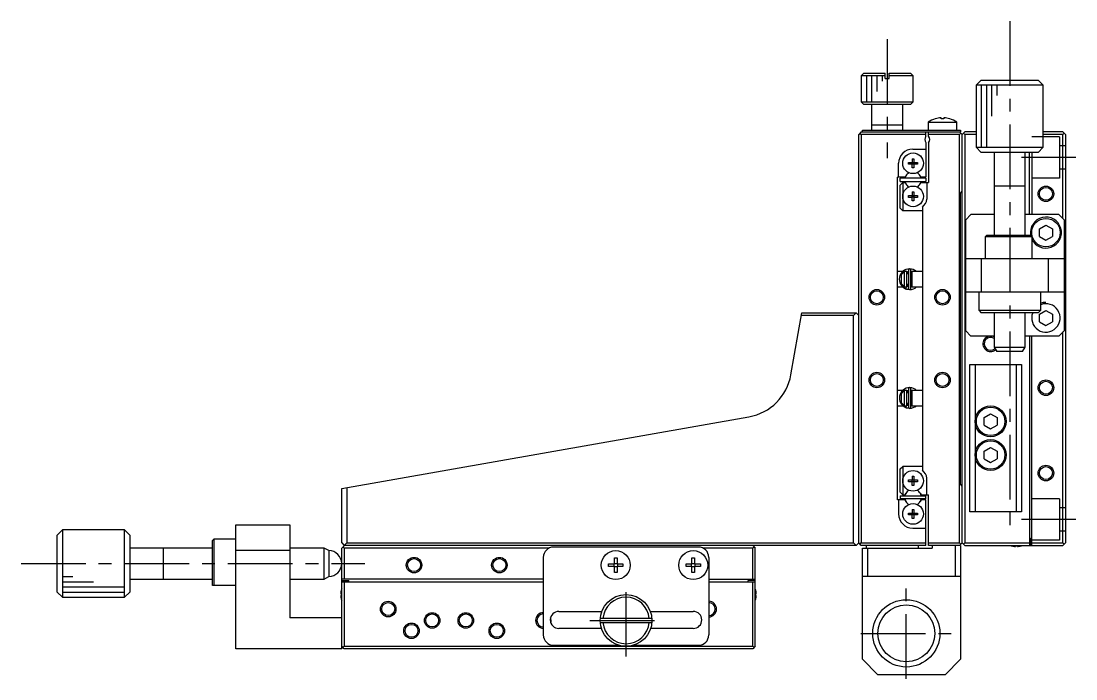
# Model space of a CAD drawing. Extents: x -356 to 385, y 63 to 688.
# Drawn here: x 9.2 to 213.2, y 324.3 to 451.5 of the extents above; entities that cross this region are included whole.
import ezdxf

# ---------------------------------------------------------------- set-up
doc = ezdxf.new("R2010")
doc.units = 0
doc.header["$LTSCALE"] = 10
doc.linetypes.add('CENTER', pattern=[2, 1.25, -0.25, 0.25, -0.25])
doc.linetypes.add('DASHED', pattern=[3.5, 2, -1.5])
doc.layers.get('0').update_dxf_attribs({"linetype": 'CONTINUOUS'})
doc.layers.add('CENTER', color=1, linetype='CENTER')

msp = doc.modelspace()

# ---------------------------------------------------------------- linework, layer by layer
at = {"color": 7, "linetype": 'CONTINUOUS'}
for p, q in [((172.226591, 441.373324), (171.726591, 440.873324)), ((176.326591, 440.873324), (171.726591, 440.873324)), ((171.726591, 440.873324), (171.726591, 435.873324)), ((172.226591, 441.373324), (176.326591, 441.373324)), ((176.326591, 440.373324), (176.326591, 441.373324)), ((177.126591, 441.373324), (181.226591, 441.373324)), ((177.126591, 440.373324), (177.126591, 441.373324)), ((181.726591, 440.873324), (177.126591, 440.873324)), ((181.726591, 440.873324), (181.226591, 441.373324)), ((181.726591, 435.873324), (181.726591, 440.873324)), ((176.326591, 440.373324), (177.126591, 440.373324)), ((194.926591, 440.073324), (193.926591, 439.073324)), ((206.926591, 439.073324), (193.926591, 439.073324)), ((193.926591, 439.073324), (193.926591, 427.073324)), ((194.926591, 440.073324), (205.926591, 440.073324)), ((206.926591, 439.073324), (205.926591, 440.073324)), ((206.926591, 427.073324), (206.926591, 439.073324)), ((171.726591, 435.873324), (181.726591, 435.873324)), ((171.726591, 435.873324), (172.226591, 435.373324)), ((181.226591, 435.373324), (172.226591, 435.373324)), ((173.726591, 435.373324), (173.726591, 430.373324)), ((179.726591, 430.373324), (179.726591, 435.373324)), ((181.226591, 435.373324), (181.726591, 435.873324)), ((186.027452, 432.566528), (186.024443, 432.572697)), ((187.166591, 432.566528), (187.166591, 432.759785)), ((187.686591, 432.566528), (187.166591, 432.566528)), ((187.686591, 432.759785), (187.686591, 432.566528)), ((188.828739, 432.572697), (188.82573, 432.566528)), ((179.726591, 431.373324), (173.726591, 431.373324)), ((184.626591, 431.915787), (190.226591, 431.915787)), ((184.626591, 431.915787), (184.626591, 430.373324)), ((190.226591, 430.373324), (190.226591, 431.915787)), ((171.726591, 430.073324), (171.226591, 429.573324)), ((171.226591, 350.573324), (171.226591, 429.573324)), ((171.726591, 429.573324), (171.476591, 429.823324)), ((171.726591, 430.073324), (190.926591, 430.073324)), ((184.226591, 429.573324), (171.726591, 429.573324)), ((171.726591, 429.573324), (171.726591, 350.573324)), ((171.926591, 430.073324), (171.926591, 430.373324)), ((171.926591, 430.373324), (190.926591, 430.373324)), ((184.226591, 429.173324), (184.226591, 430.073324)), ((184.726591, 429.234761), (184.726591, 430.073324)), ((190.726591, 429.573324), (184.726591, 429.573324)), ((191.226591, 429.573324), (190.726591, 430.073324)), ((190.976591, 429.823324), (190.726591, 429.573324)), ((190.726591, 350.573324), (190.726591, 429.573324)), ((190.926591, 430.373324), (190.926591, 430.073324)), ((191.726591, 430.073324), (191.226591, 429.573324)), ((191.226591, 350.573324), (191.226591, 429.573324)), ((191.726591, 429.573324), (191.476591, 429.823324)), ((193.926591, 430.073324), (191.726591, 430.073324)), ((193.926591, 429.573324), (191.726591, 429.573324)), ((191.726591, 429.573324), (191.726591, 350.573324)), ((210.726591, 430.073324), (206.926591, 430.073324)), ((210.726591, 429.573324), (206.926591, 429.573324)), ((211.226591, 429.573324), (210.726591, 430.073324)), ((210.726591, 429.573324), (210.976591, 429.823324)), ((210.726591, 413.273324), (210.726591, 429.573324)), ((211.226591, 429.573324), (211.226591, 350.573324)), ((181.676591, 426.723324), (184.226591, 426.723324)), ((184.226591, 427.973324), (184.226591, 421.273324)), ((184.726591, 427.911886), (184.726591, 420.273324)), ((193.926591, 427.073324), (194.926591, 426.073324)), ((193.926591, 427.073324), (206.926591, 427.073324)), ((205.926591, 426.073324), (206.926591, 427.073324)), ((181.546591, 424.859685), (181.906591, 424.859685)), ((181.546591, 424.859685), (181.546591, 424.153324)), ((181.906591, 424.859685), (181.906591, 424.153324)), ((205.926591, 426.073324), (194.926591, 426.073324)), ((197.426591, 426.073324), (197.426591, 410.073324)), ((203.426591, 410.073324), (203.426591, 426.073324)), ((204.226591, 414.073324), (204.226591, 426.073324)), ((204.726591, 426.073324), (204.726591, 414.073324)), ((178.926591, 421.273324), (178.926591, 423.973324)), ((180.840229, 423.793324), (180.840229, 424.153324)), ((180.840229, 424.153324), (181.546591, 424.153324)), ((181.546591, 423.793324), (180.840229, 423.793324)), ((181.556963, 424.142952), (181.546591, 424.153324)), ((181.556963, 423.803696), (181.546591, 423.793324)), ((181.546591, 423.086962), (181.546591, 423.793324)), ((181.906591, 423.086962), (181.546591, 423.086962)), ((181.556963, 424.142952), (181.896219, 424.142952)), ((181.556963, 423.803696), (181.556963, 424.142952)), ((181.896219, 423.803696), (181.556963, 423.803696)), ((181.896219, 424.142952), (181.906591, 424.153324)), ((181.896219, 424.142952), (181.896219, 423.803696)), ((181.896219, 423.803696), (181.906591, 423.793324)), ((181.906591, 424.153324), (182.612952, 424.153324)), ((181.906591, 423.793324), (181.906591, 423.086962)), ((182.612952, 423.793324), (181.906591, 423.793324)), ((182.612952, 424.153324), (182.612952, 423.793324)), ((178.726591, 358.873324), (178.726591, 421.273324)), ((180.182179, 421.273324), (178.726591, 421.273324)), ((179.226591, 420.473324), (179.226591, 421.073324)), ((184.226591, 421.073324), (179.226591, 421.073324)), ((179.226591, 420.473322), (184.226591, 420.473322)), ((179.226591, 419.773324), (179.726591, 420.273324)), ((179.726591, 420.273324), (180.182179, 420.273324)), ((179.726591, 420.273324), (179.726591, 414.773324)), ((180.351776, 421.567074), (180.182179, 421.273324)), ((180.182179, 420.273324), (180.351776, 419.979574)), ((183.271003, 421.273324), (183.101406, 421.567074)), ((183.101406, 419.979574), (183.271003, 420.273324)), ((184.226591, 421.273324), (183.271003, 421.273324)), ((183.271003, 420.273324), (184.726591, 420.273324)), ((184.226591, 421.073324), (184.226591, 420.473324)), ((184.426591, 420.273324), (184.426591, 417.051308)), ((179.226591, 415.273324), (179.226591, 419.773324)), ((181.546591, 418.459685), (181.906591, 418.459685)), ((181.546591, 418.459685), (181.546591, 417.753324)), ((181.906591, 418.459685), (181.906591, 417.753324)), ((190.876591, 418.223324), (191.226591, 418.573324)), ((190.876591, 361.923324), (190.876591, 418.223324)), ((203.426596, 419.573324), (197.426586, 419.573324)), ((180.840229, 417.393324), (180.840229, 417.753324)), ((180.840229, 417.753324), (181.546591, 417.753324)), ((181.546591, 417.393324), (180.840229, 417.393324)), ((181.556963, 417.742952), (181.546591, 417.753324)), ((181.556963, 417.403696), (181.546591, 417.393324)), ((181.546591, 416.686962), (181.546591, 417.393324)), ((181.906591, 416.686962), (181.546591, 416.686962)), ((181.556963, 417.742952), (181.896219, 417.742952)), ((181.556963, 417.403696), (181.556963, 417.742952)), ((181.896219, 417.403696), (181.556963, 417.403696)), ((181.896219, 417.742952), (181.906591, 417.753324)), ((181.896219, 417.742952), (181.896219, 417.403696)), ((181.896219, 417.403696), (181.906591, 417.393324)), ((181.906591, 417.753324), (182.612952, 417.753324)), ((181.906591, 417.393324), (181.906591, 416.686962)), ((182.612952, 417.393324), (181.906591, 417.393324)), ((182.612952, 417.753324), (182.612952, 417.393324)), ((179.726591, 414.773324), (179.226591, 415.273324)), ((183.526591, 414.773324), (179.726591, 414.773324)), ((183.526591, 415.494261), (183.526591, 364.652386)), ((191.926591, 413.073324), (192.926591, 414.073324)), ((191.926591, 391.573324), (191.926591, 413.073324)), ((197.426591, 414.073324), (192.926591, 414.073324)), ((209.926591, 414.073324), (203.426591, 414.073324)), ((209.926591, 414.073324), (210.926591, 413.073324)), ((210.926591, 413.073324), (210.926591, 391.573324)), ((195.976591, 410.073324), (195.676591, 409.773324)), ((195.976591, 410.073324), (204.676591, 410.073324)), ((204.676591, 410.073324), (204.676591, 405.573324)), ((206.176591, 411.295011), (207.426591, 412.016699)), ((206.176591, 409.851636), (206.176591, 411.295011)), ((207.426591, 412.016699), (208.676591, 411.295011)), ((208.676591, 411.295011), (208.676591, 409.851636)), ((204.676591, 409.773324), (195.676591, 409.773324)), ((195.676591, 409.773324), (195.676591, 405.573324)), ((206.176591, 409.851636), (207.426591, 409.129948)), ((207.426591, 409.129948), (208.676591, 409.851636)), ((191.926591, 405.573324), (210.926591, 405.573324)), ((194.926591, 405.573324), (194.926591, 399.073324)), ((207.926591, 399.073324), (207.926591, 405.573324)), ((179.771793, 403.073324), (178.726591, 403.073324)), ((179.526591, 402.489839), (180.026591, 403.019007)), ((179.526591, 400.656809), (179.526591, 402.489839)), ((180.526591, 403.073324), (180.026591, 403.073324)), ((180.026591, 403.073324), (180.026591, 400.073324)), ((180.300591, 403.399191), (180.270333, 403.386239)), ((180.294954, 403.395952), (180.291453, 403.395342)), ((180.355862, 403.420753), (180.300119, 403.400118)), ((180.526505, 403.006668), (180.846839, 403.089629)), ((180.526589, 403.000859), (180.539609, 403.003009)), ((180.526591, 400.073324), (180.526591, 403.073324)), ((180.846857, 402.573324), (180.526591, 402.573324)), ((180.539609, 403.003009), (180.553147, 403.004547)), ((180.553147, 403.004547), (180.566751, 403.005389)), ((180.566751, 403.005389), (180.580383, 403.005532)), ((180.580383, 403.005532), (180.594008, 403.004975)), ((180.594008, 403.004975), (180.607588, 403.00372)), ((180.607588, 403.00372), (180.621086, 403.00177)), ((180.621086, 403.00177), (180.634466, 402.999131)), ((180.634466, 402.999131), (180.647692, 402.995811)), ((180.647692, 402.995811), (180.660729, 402.99182)), ((180.660729, 402.99182), (180.673542, 402.987171)), ((180.673542, 402.987171), (180.686098, 402.981877)), ((180.686098, 402.981877), (180.698365, 402.975954)), ((180.698365, 402.975954), (180.710312, 402.96942)), ((180.710312, 402.96942), (180.721908, 402.962294)), ((180.721908, 402.962294), (180.733126, 402.954597)), ((180.726591, 402.573324), (180.726591, 402.959556)), ((180.733126, 402.954597), (180.743938, 402.94635)), ((180.743938, 402.94635), (180.754317, 402.937576)), ((180.754317, 402.937576), (180.764241, 402.928299)), ((180.764241, 402.928299), (180.773687, 402.918545)), ((180.773687, 402.918545), (180.782632, 402.90834)), ((180.782632, 402.90834), (180.791057, 402.89771)), ((180.791057, 402.89771), (180.798944, 402.886683)), ((180.798944, 402.886683), (180.806275, 402.875287)), ((180.806275, 402.875287), (180.813036, 402.86355)), ((180.813036, 402.86355), (180.819213, 402.851502)), ((180.819213, 402.851502), (180.824791, 402.839172)), ((180.824791, 402.839172), (180.829761, 402.826589)), ((180.829761, 402.826589), (180.834112, 402.813785)), ((180.834112, 402.813785), (180.837835, 402.80079)), ((180.837835, 402.80079), (180.840924, 402.787633)), ((180.840924, 402.787633), (180.843372, 402.774346)), ((180.843372, 402.774346), (180.845175, 402.76096)), ((180.845175, 402.76096), (180.846329, 402.747506)), ((180.846329, 402.747506), (180.846832, 402.734014)), ((180.846832, 402.734014), (180.846857, 402.730459)), ((180.846857, 403.330011), (180.846857, 399.780011)), ((181.296857, 399.780011), (181.296857, 403.330011)), ((181.526591, 402.573324), (181.296857, 402.573324)), ((181.296911, 403.089303), (181.526683, 403.03772)), ((181.526591, 403.073324), (181.526591, 400.073324)), ((183.526591, 403.073324), (181.526591, 403.073324)), ((178.726591, 400.073324), (179.730273, 400.073324)), ((180.026591, 400.12764), (179.526591, 400.656809)), ((180.026591, 400.073324), (180.526591, 400.073324)), ((180.291224, 399.714709), (180.367543, 399.971266)), ((180.330834, 399.853098), (180.325476, 399.837989)), ((180.336528, 399.868593), (180.330834, 399.853098)), ((180.342525, 399.884382), (180.336528, 399.868593)), ((180.348788, 399.90037), (180.342525, 399.884382)), ((180.35528, 399.91646), (180.348788, 399.90037)), ((180.361962, 399.932557), (180.35528, 399.91646)), ((180.368794, 399.948563), (180.361962, 399.932557)), ((180.367543, 399.971266), (180.419677, 400.073337)), ((180.375734, 399.964382), (180.368794, 399.948563)), ((180.382742, 399.979921), (180.375734, 399.964382)), ((180.389774, 399.995084), (180.382742, 399.979921)), ((180.396789, 400.009782), (180.389774, 399.995084)), ((180.403745, 400.023925), (180.396789, 400.009782)), ((180.4106, 400.03743), (180.403745, 400.023925)), ((180.417312, 400.050215), (180.4106, 400.03743)), ((180.423843, 400.062204), (180.417312, 400.050215)), ((180.430151, 400.073324), (180.423843, 400.062204)), ((180.531534, 400.108268), (180.526576, 400.109165)), ((180.526591, 400.573324), (180.846857, 400.573324)), ((180.54503, 400.106313), (180.531534, 400.108268)), ((180.558608, 400.105053), (180.54503, 400.106313)), ((180.57223, 400.104491), (180.558608, 400.105053)), ((180.585859, 400.104629), (180.57223, 400.104491)), ((180.599459, 400.105466), (180.585859, 400.104629)), ((180.612993, 400.106998), (180.599459, 400.105466)), ((180.626424, 400.10922), (180.612993, 400.106998)), ((180.639718, 400.112124), (180.626424, 400.10922)), ((180.65284, 400.1157), (180.639718, 400.112124)), ((180.665755, 400.119937), (180.65284, 400.1157)), ((180.67843, 400.124823), (180.665755, 400.119937)), ((180.690835, 400.130341), (180.67843, 400.124823)), ((180.702937, 400.136475), (180.690835, 400.130341)), ((180.714708, 400.143208), (180.702937, 400.136475)), ((180.726118, 400.15052), (180.714708, 400.143208)), ((180.737142, 400.158389), (180.726118, 400.15052)), ((180.726591, 400.1506), (180.726591, 400.573324)), ((180.747754, 400.166795), (180.737142, 400.158389)), ((180.757928, 400.175715), (180.747754, 400.166795)), ((180.767642, 400.185124), (180.757928, 400.175715)), ((180.776875, 400.194999), (180.767642, 400.185124)), ((180.785606, 400.205313), (180.776875, 400.194999)), ((180.793816, 400.21604), (180.785606, 400.205313)), ((180.801487, 400.227155), (180.793816, 400.21604)), ((180.808603, 400.238629), (180.801487, 400.227155)), ((180.81515, 400.250434), (180.808603, 400.238629)), ((180.821112, 400.262542), (180.81515, 400.250434)), ((180.826478, 400.274924), (180.821112, 400.262542)), ((180.831236, 400.287551), (180.826478, 400.274924)), ((180.835377, 400.300393), (180.831236, 400.287551)), ((180.838891, 400.313421), (180.835377, 400.300393)), ((180.841772, 400.326603), (180.838891, 400.313421)), ((180.844013, 400.339911), (180.841772, 400.326603)), ((180.84561, 400.353312), (180.844013, 400.339911)), ((180.846558, 400.366777), (180.84561, 400.353312)), ((180.846857, 400.379563), (180.846558, 400.366777)), ((181.296857, 400.573324), (181.526591, 400.573324)), ((181.529341, 400.073266), (181.296909, 400.020406)), ((181.526591, 400.073324), (183.526591, 400.073324)), ((180.257997, 399.729231), (180.297645, 399.712074)), ((180.296259, 399.726296), (180.296162, 399.720551)), ((180.296162, 399.720551), (180.29661, 399.715989)), ((180.2969, 399.733187), (180.296259, 399.726296)), ((180.29661, 399.715989), (180.299266, 399.710401)), ((180.298081, 399.741185), (180.2969, 399.733187)), ((180.299796, 399.750242), (180.298081, 399.741185)), ((180.299266, 399.710401), (180.300119, 399.709904)), ((180.302033, 399.760302), (180.299796, 399.750242)), ((180.300119, 399.709904), (180.331706, 399.697567)), ((180.304779, 399.771305), (180.302033, 399.760302)), ((180.308019, 399.783187), (180.304779, 399.771305)), ((180.311732, 399.795874), (180.308019, 399.783187)), ((180.315896, 399.809291), (180.311732, 399.795874)), ((180.320487, 399.823358), (180.315896, 399.809291)), ((180.325476, 399.837989), (180.320487, 399.823358)), ((180.331706, 399.697567), (180.365638, 399.686181)), ((180.351953, 399.690228), (181.0432, 399.556479)), ((180.365638, 399.686181), (180.400087, 399.676506)), ((180.400087, 399.676506), (180.434966, 399.668565)), ((180.434966, 399.668565), (180.47019, 399.662378)), ((180.47019, 399.662378), (180.505673, 399.657959)), ((180.505673, 399.657959), (180.541328, 399.655317)), ((180.541328, 399.655317), (180.577068, 399.65446)), ((180.577068, 399.65446), (180.612805, 399.655388)), ((180.612805, 399.655388), (180.648452, 399.6581)), ((180.648452, 399.6581), (180.683922, 399.66259)), ((180.683922, 399.66259), (180.719129, 399.668845)), ((180.719129, 399.668845), (180.753986, 399.676851)), ((180.753986, 399.676851), (180.788408, 399.686588)), ((180.788408, 399.686588), (180.822311, 399.698034)), ((180.822311, 399.698034), (180.855612, 399.711161)), ((180.855612, 399.711161), (180.857444, 399.711939)), ((210.926591, 399.073324), (191.926591, 399.073324)), ((194.426591, 399.073324), (194.426591, 395.573324)), ((206.426591, 395.573324), (206.426591, 399.073324)), ((158.110894, 383.074677), (160.226591, 395.073324)), ((170.226591, 394.573324), (160.138427, 394.573324)), ((160.226591, 395.073324), (170.726591, 395.073324)), ((170.726591, 395.073324), (170.226591, 394.573324)), ((170.226591, 350.573324), (170.226591, 394.573324)), ((171.226591, 394.573324), (170.726591, 395.073324)), ((194.426591, 395.573324), (206.426591, 395.573324)), ((194.426591, 395.573324), (194.926591, 395.073324)), ((205.926591, 395.073324), (194.926591, 395.073324)), ((197.426591, 395.073324), (197.426591, 388.439349)), ((203.426591, 388.439349), (203.426591, 395.073324)), ((205.926591, 395.073324), (206.426591, 395.573324)), ((206.176591, 394.795011), (207.426591, 395.516699)), ((206.176591, 393.351636), (206.176591, 394.795011)), ((207.426591, 395.516699), (208.676591, 394.795011)), ((208.676591, 394.795011), (208.676591, 393.351636)), ((206.176591, 393.351636), (207.426591, 392.629948)), ((207.426591, 392.629948), (208.676591, 393.351636)), ((191.926591, 391.573324), (192.926591, 390.573324)), ((197.426591, 390.573324), (192.926591, 390.573324)), ((209.926591, 390.573324), (203.426591, 390.573324)), ((204.226591, 390.573324), (204.226591, 350.073324)), ((204.726591, 350.073324), (204.726591, 390.573324)), ((209.926591, 390.573324), (210.926591, 391.573324)), ((210.726591, 350.573324), (210.726591, 391.373324)), ((197.426591, 388.439349), (197.926591, 387.573324)), ((197.426591, 388.439349), (203.426591, 388.439349)), ((202.926591, 387.573324), (203.426591, 388.439349)), ((202.926591, 387.573324), (197.926591, 387.573324)), ((192.726591, 356.573324), (192.726591, 385.073324)), ((192.726591, 385.073324), (202.726591, 385.073324)), ((193.726591, 385.073324), (193.726591, 356.573324)), ((201.726591, 356.573324), (201.726591, 385.073324)), ((202.726591, 385.073324), (202.726591, 356.573324)), ((179.73834, 380.073324), (178.726591, 380.073324)), ((179.526591, 379.489839), (180.026591, 380.019007)), ((179.526591, 377.656809), (179.526591, 379.489839)), ((180.526591, 380.073324), (180.026591, 380.073324)), ((180.026591, 380.073324), (180.026591, 377.073324)), ((180.30982, 380.436875), (180.279562, 380.423922)), ((180.304183, 380.433635), (180.300681, 380.433026)), ((180.36509, 380.458437), (180.309347, 380.437802)), ((180.52656, 380.040869), (180.856068, 380.127313)), ((180.526575, 380.03661), (180.535401, 380.038463)), ((180.526591, 377.073324), (180.526591, 380.073324)), ((180.856085, 379.573324), (180.526591, 379.573324)), ((180.535401, 380.038463), (180.548837, 380.040692)), ((180.548837, 380.040692), (180.562375, 380.04223)), ((180.562375, 380.04223), (180.575979, 380.043073)), ((180.575979, 380.043073), (180.589612, 380.043216)), ((180.589612, 380.043216), (180.603236, 380.042659)), ((180.603236, 380.042659), (180.616816, 380.041404)), ((180.616816, 380.041404), (180.630314, 380.039454)), ((180.630314, 380.039454), (180.643694, 380.036815)), ((180.643694, 380.036815), (180.65692, 380.033495)), ((180.65692, 380.033495), (180.669957, 380.029504)), ((180.669957, 380.029504), (180.68277, 380.024855)), ((180.68277, 380.024855), (180.695327, 380.019561)), ((180.695327, 380.019561), (180.707594, 380.013638)), ((180.707594, 380.013638), (180.719541, 380.007104)), ((180.719541, 380.007104), (180.731137, 379.999978)), ((180.726591, 379.573324), (180.726591, 380.002992)), ((180.731137, 379.999978), (180.742354, 379.99228)), ((180.742354, 379.99228), (180.753166, 379.984033)), ((180.753166, 379.984033), (180.763546, 379.975259)), ((180.763546, 379.975259), (180.77347, 379.965983)), ((180.77347, 379.965983), (180.782915, 379.956229)), ((180.782915, 379.956229), (180.79186, 379.946023)), ((180.79186, 379.946023), (180.800285, 379.935393)), ((180.800285, 379.935393), (180.808172, 379.924366)), ((180.808172, 379.924366), (180.815504, 379.91297)), ((180.815504, 379.91297), (180.822265, 379.901233)), ((180.822265, 379.901233), (180.828441, 379.889185)), ((180.828441, 379.889185), (180.83402, 379.876855)), ((180.83402, 379.876855), (180.838989, 379.864273)), ((180.838989, 379.864273), (180.84334, 379.851469)), ((180.84334, 379.851469), (180.847063, 379.838473)), ((180.847063, 379.838473), (180.850152, 379.825317)), ((180.850152, 379.825317), (180.8526, 379.81203)), ((180.8526, 379.81203), (180.854403, 379.798644)), ((180.854403, 379.798644), (180.855557, 379.78519)), ((180.855557, 379.78519), (180.856061, 379.771698)), ((180.856061, 379.771698), (180.856085, 379.768143)), ((180.856085, 380.367695), (180.856085, 376.817695)), ((181.306085, 376.817695), (181.306085, 380.367695)), ((181.526591, 379.573324), (181.306085, 379.573324)), ((181.306139, 380.126987), (181.52676, 380.078168)), ((181.526591, 380.073324), (181.526591, 377.073324)), ((183.526591, 380.073324), (181.526591, 380.073324)), ((181.52676, 380.078168), (181.541914, 380.073557)), ((180.026591, 377.12764), (179.526591, 377.656809)), ((180.526591, 377.573324), (180.856085, 377.573324)), ((180.726591, 377.182178), (180.726591, 377.573324)), ((180.855787, 377.40446), (180.854839, 377.390996)), ((180.856085, 377.417246), (180.855787, 377.40446)), ((181.306085, 377.573324), (181.526591, 377.573324)), ((178.726591, 377.073324), (179.78226, 377.073324)), ((180.026591, 377.073324), (180.526591, 377.073324)), ((180.267018, 376.766417), (180.320442, 376.744122)), ((180.300453, 376.752392), (180.376771, 377.008949)), ((180.305497, 376.764136), (180.305393, 376.758166)), ((180.305393, 376.758166), (180.305877, 376.75347)), ((180.306187, 376.771342), (180.305497, 376.764136)), ((180.305877, 376.75347), (180.308495, 376.748084)), ((180.307459, 376.779737), (180.306187, 376.771342)), ((180.309305, 376.789267), (180.307459, 376.779737)), ((180.308495, 376.748084), (180.309347, 376.747587)), ((180.311712, 376.799871), (180.309305, 376.789267)), ((180.309347, 376.747587), (180.340934, 376.73525)), ((180.314665, 376.811479), (180.311712, 376.799871)), ((180.318146, 376.824016), (180.314665, 376.811479)), ((180.32213, 376.837402), (180.318146, 376.824016)), ((180.326594, 376.85155), (180.32213, 376.837402)), ((180.331508, 376.866368), (180.326594, 376.85155)), ((180.336839, 376.881761), (180.331508, 376.866368)), ((180.342554, 376.897628), (180.336839, 376.881761)), ((180.340934, 376.73525), (180.374866, 376.723865)), ((180.348616, 376.913868), (180.342554, 376.897628)), ((180.354985, 376.930375), (180.348616, 376.913868)), ((180.361621, 376.947043), (180.354985, 376.930375)), ((180.361182, 376.727911), (181.052428, 376.594162)), ((180.368479, 376.963763), (180.361621, 376.947043)), ((180.375517, 376.980428), (180.368479, 376.963763)), ((180.374866, 376.723865), (180.409315, 376.71419)), ((180.382688, 376.996929), (180.375517, 376.980428)), ((180.376771, 377.008949), (180.407948, 377.073337)), ((180.389946, 377.01316), (180.382688, 376.996929)), ((180.397244, 377.029016), (180.389946, 377.01316)), ((180.404535, 377.044394), (180.397244, 377.029016)), ((180.411771, 377.059195), (180.404535, 377.044394)), ((180.409315, 376.71419), (180.444194, 376.706249)), ((180.418907, 377.073324), (180.411771, 377.059195)), ((180.444194, 376.706249), (180.479419, 376.700062)), ((180.479419, 376.700062), (180.514902, 376.695642)), ((180.514902, 376.695642), (180.550557, 376.693001)), ((180.527383, 377.148597), (180.526587, 377.148777)), ((180.540762, 377.145952), (180.527383, 377.148597)), ((180.554259, 377.143996), (180.540762, 377.145952)), ((180.550557, 376.693001), (180.586296, 376.692143)), ((180.567837, 377.142736), (180.554259, 377.143996)), ((180.581459, 377.142175), (180.567837, 377.142736)), ((180.595088, 377.142313), (180.581459, 377.142175)), ((180.586296, 376.692143), (180.622033, 376.693072)), ((180.608688, 377.14315), (180.595088, 377.142313)), ((180.622221, 377.144682), (180.608688, 377.14315)), ((180.622033, 376.693072), (180.657681, 376.695784)), ((180.635653, 377.146903), (180.622221, 377.144682)), ((180.648947, 377.149807), (180.635653, 377.146903)), ((180.662068, 377.153383), (180.648947, 377.149807)), ((180.657681, 376.695784), (180.693151, 376.700273)), ((180.674983, 377.157621), (180.662068, 377.153383)), ((180.687659, 377.162506), (180.674983, 377.157621)), ((180.700063, 377.168025), (180.687659, 377.162506)), ((180.693151, 376.700273), (180.728357, 376.706528)), ((180.712165, 377.174159), (180.700063, 377.168025)), ((180.723936, 377.180892), (180.712165, 377.174159)), ((180.735347, 377.188203), (180.723936, 377.180892)), ((180.728357, 376.706528), (180.763215, 376.714534)), ((180.746371, 377.196073), (180.735347, 377.188203)), ((180.756982, 377.204479), (180.746371, 377.196073)), ((180.767156, 377.213398), (180.756982, 377.204479)), ((180.763215, 376.714534), (180.797637, 376.724272)), ((180.776871, 377.222808), (180.767156, 377.213398)), ((180.786104, 377.232682), (180.776871, 377.222808)), ((180.794835, 377.242996), (180.786104, 377.232682)), ((180.803044, 377.253724), (180.794835, 377.242996)), ((180.797637, 376.724272), (180.83154, 376.735718)), ((180.810716, 377.264838), (180.803044, 377.253724)), ((180.817832, 377.276312), (180.810716, 377.264838)), ((180.824378, 377.288117), (180.817832, 377.276312)), ((180.83034, 377.300225), (180.824378, 377.288117)), ((180.835706, 377.312607), (180.83034, 377.300225)), ((180.83154, 376.735718), (180.864841, 376.748844)), ((180.840465, 377.325234), (180.835706, 377.312607)), ((180.844605, 377.338077), (180.840465, 377.325234)), ((180.84812, 377.351104), (180.844605, 377.338077)), ((180.851001, 377.364287), (180.84812, 377.351104)), ((180.853242, 377.377594), (180.851001, 377.364287)), ((180.854839, 377.390996), (180.853242, 377.377594)), ((180.864841, 376.748844), (180.866672, 376.749622)), ((181.526642, 377.107308), (181.306137, 377.058089)), ((181.526591, 377.073324), (183.526591, 377.073324)), ((195.476591, 374.795011), (196.726591, 375.516699)), ((196.726591, 375.516699), (197.976591, 374.795011)), ((71.226591, 361.073324), (149.99931, 374.963081)), ((195.476591, 373.351636), (195.476591, 374.795011)), ((195.476591, 373.351636), (196.726591, 372.629948)), ((196.726591, 372.629948), (197.976591, 373.351636)), ((197.976591, 374.795011), (197.976591, 373.351636)), ((195.476591, 368.295011), (196.726591, 369.016699)), ((195.476591, 366.851636), (195.476591, 368.295011)), ((196.726591, 369.016699), (197.976591, 368.295011)), ((197.976591, 368.295011), (197.976591, 366.851636)), ((179.226591, 364.873324), (179.726591, 365.373324)), ((183.526591, 365.373324), (179.726591, 365.373324)), ((179.726591, 365.373324), (179.726591, 359.873324)), ((195.476591, 366.851636), (196.726591, 366.129948)), ((196.726591, 366.129948), (197.976591, 366.851636)), ((179.226591, 360.373324), (179.226591, 364.873324)), ((181.546591, 363.459685), (181.906591, 363.459685)), ((181.546591, 363.459685), (181.546591, 362.753324)), ((181.906591, 363.459685), (181.906591, 362.753324)), ((72.226591, 361.249651), (72.226591, 350.573324)), ((180.840229, 362.393324), (180.840229, 362.753324)), ((180.840229, 362.753324), (181.546591, 362.753324)), ((181.546591, 362.393324), (180.840229, 362.393324)), ((181.556963, 362.742952), (181.546591, 362.753324)), ((181.556963, 362.403696), (181.546591, 362.393324)), ((181.546591, 361.686962), (181.546591, 362.393324)), ((181.906591, 361.686962), (181.546591, 361.686962)), ((181.556963, 362.742952), (181.896219, 362.742952)), ((181.556963, 362.403696), (181.556963, 362.742952)), ((181.896219, 362.403696), (181.556963, 362.403696)), ((181.896219, 362.742952), (181.906591, 362.753324)), ((181.896219, 362.742952), (181.896219, 362.403696)), ((181.896219, 362.403696), (181.906591, 362.393324)), ((181.906591, 362.753324), (182.612952, 362.753324)), ((181.906591, 362.393324), (181.906591, 361.686962)), ((182.612952, 362.393324), (181.906591, 362.393324)), ((182.612952, 362.753324), (182.612952, 362.393324)), ((184.426591, 359.873324), (184.426591, 363.095339)), ((191.226591, 361.573324), (190.876591, 361.923324)), ((71.226591, 350.573324), (71.226591, 361.073324)), ((179.726591, 359.873324), (179.226591, 360.373324)), ((179.226591, 359.673326), (184.226591, 359.673326)), ((179.226591, 359.673324), (179.226591, 359.073324)), ((184.226591, 359.073324), (179.226591, 359.073324)), ((179.726591, 359.873324), (180.182179, 359.873324)), ((180.182179, 359.873324), (180.351776, 360.167074)), ((183.101406, 360.167074), (183.271003, 359.873324)), ((183.271003, 359.873324), (184.726591, 359.873324)), ((184.226591, 359.073324), (184.226591, 359.673324)), ((184.726591, 350.073324), (184.726591, 359.873324)), ((180.182179, 358.873324), (178.726591, 358.873324)), ((178.926591, 358.873324), (178.926591, 356.173324)), ((180.351776, 358.579574), (180.182179, 358.873324)), ((181.546591, 357.059685), (181.906591, 357.059685)), ((181.546591, 357.059685), (181.546591, 356.353324)), ((181.906591, 357.059685), (181.906591, 356.353324)), ((183.271003, 358.873324), (183.101406, 358.579574)), ((184.226591, 358.873324), (183.271003, 358.873324)), ((184.226591, 350.073324), (184.226591, 358.873324)), ((180.840229, 355.993324), (180.840229, 356.353324)), ((180.840229, 356.353324), (181.546591, 356.353324)), ((181.546591, 355.993324), (180.840229, 355.993324)), ((181.556963, 356.342952), (181.546591, 356.353324)), ((181.556963, 356.003696), (181.546591, 355.993324)), ((181.546591, 355.286962), (181.546591, 355.993324)), ((181.906591, 355.286962), (181.546591, 355.286962)), ((181.556963, 356.342952), (181.896219, 356.342952)), ((181.556963, 356.003696), (181.556963, 356.342952)), ((181.896219, 356.003696), (181.556963, 356.003696)), ((181.896219, 356.342952), (181.906591, 356.353324)), ((181.896219, 356.342952), (181.896219, 356.003696)), ((181.896219, 356.003696), (181.906591, 355.993324)), ((181.906591, 356.353324), (182.612952, 356.353324)), ((181.906591, 355.993324), (181.906591, 355.286962)), ((182.612952, 355.993324), (181.906591, 355.993324)), ((182.612952, 356.353324), (182.612952, 355.993324)), ((202.726591, 356.573324), (192.726591, 356.573324)), ((17.226591, 353.073324), (16.226591, 352.073324)), ((29.226591, 353.073324), (17.226591, 353.073324)), ((17.226591, 353.073324), (17.226591, 340.073324)), ((29.226591, 340.073324), (29.226591, 353.073324)), ((30.226591, 352.073324), (29.226591, 353.073324)), ((50.726591, 354.073324), (61.226591, 354.073324)), ((50.726591, 330.073324), (50.726591, 354.073324)), ((61.226591, 354.073324), (61.226591, 336.073324)), ((181.676591, 353.423324), (184.226591, 353.423324)), ((16.226591, 341.073324), (16.226591, 352.073324)), ((30.226591, 352.073324), (30.226591, 341.073324)), ((46.526591, 351.323324), (46.226591, 351.023324)), ((46.226591, 342.323324), (46.226591, 351.023324)), ((46.526591, 351.323324), (46.526591, 342.323324)), ((50.726591, 351.323324), (46.526591, 351.323324)), ((204.226591, 351.473324), (204.426591, 351.473324)), ((204.426591, 350.073324), (204.426591, 351.473324)), ((46.226591, 349.573324), (30.226591, 349.573324)), ((36.726591, 349.573329), (36.726591, 343.573319)), ((61.226591, 349.073324), (50.726591, 349.073324)), ((67.860565, 349.573324), (61.226591, 349.573324)), ((67.860565, 343.573324), (67.860565, 349.573324)), ((68.726591, 349.073324), (67.860565, 349.573324)), ((68.726591, 349.073324), (68.726591, 344.073324)), ((71.226591, 350.573324), (71.726591, 350.073324)), ((71.226591, 349.573324), (72.226591, 350.573324)), ((71.226591, 330.073324), (71.226591, 349.573324)), ((71.726591, 349.573324), (71.476591, 349.823324)), ((170.726591, 350.073324), (71.726591, 350.073324)), ((71.726591, 349.573324), (71.726591, 343.573324)), ((111.354811, 349.573324), (71.726591, 349.573324)), ((72.226591, 350.573324), (170.226591, 350.573324)), ((140.226591, 349.773324), (112.226591, 349.773324)), ((150.726591, 349.573324), (141.098371, 349.573324)), ((150.726591, 350.073324), (151.226591, 349.573324)), ((150.976591, 349.823324), (150.726591, 349.573324)), ((150.726591, 343.573324), (150.726591, 349.573324)), ((151.226591, 330.573324), (151.226591, 349.573324)), ((170.226591, 350.573324), (170.726591, 350.073324)), ((170.726591, 350.073324), (171.226591, 350.573324)), ((171.726591, 350.073324), (171.226591, 350.573324)), ((171.476591, 350.323324), (171.726591, 350.573324)), ((171.726591, 350.573324), (184.226591, 350.573324)), ((184.226591, 350.073324), (171.726591, 350.073324)), ((171.926591, 328.073324), (171.926591, 349.573324)), ((171.926591, 349.573324), (185.426591, 349.573324)), ((172.726591, 349.573324), (172.726591, 350.073324)), ((172.926591, 349.573324), (172.926591, 344.073324)), ((182.726591, 350.073324), (182.726591, 349.573324)), ((184.726591, 350.573324), (190.726591, 350.573324)), ((190.926591, 350.073324), (184.726591, 350.073324)), ((185.426591, 350.073324), (185.426591, 349.573324)), ((189.926591, 344.073324), (189.926591, 350.073324)), ((190.726591, 350.573324), (190.976591, 350.323324)), ((190.726591, 350.073324), (191.226591, 350.573324)), ((190.926591, 350.073324), (190.926591, 328.073324)), ((191.726591, 350.073324), (191.226591, 350.573324)), ((191.476591, 350.323324), (191.726591, 350.573324)), ((191.726591, 350.573324), (204.226591, 350.573324)), ((191.726591, 350.073324), (210.726591, 350.073324)), ((200.837975, 349.99918), (200.840229, 350.003802)), ((201.546591, 350.003802), (201.906591, 350.003802)), ((201.546591, 349.883465), (201.546591, 350.003802)), ((201.906591, 350.003802), (201.906591, 349.883465)), ((202.612952, 350.003802), (202.615207, 349.99918)), ((204.726591, 350.573324), (210.726591, 350.573324)), ((210.976591, 350.323324), (210.726591, 350.573324)), ((211.226591, 350.573324), (210.726591, 350.073324)), ((110.226591, 347.773324), (110.226591, 332.773324)), ((123.966591, 347.672463), (124.486591, 347.672463)), ((123.966591, 346.533324), (123.966591, 347.672463)), ((124.486591, 347.672463), (124.486591, 346.533324)), ((138.966591, 347.672463), (139.486591, 347.672463)), ((138.966591, 346.533324), (138.966591, 347.672463)), ((139.486591, 347.672463), (139.486591, 346.533324)), ((142.226591, 347.773324), (142.226591, 332.773324)), ((122.827452, 346.013324), (122.827452, 346.533324)), ((122.827452, 346.533324), (123.966591, 346.533324)), ((123.966591, 346.013324), (122.827452, 346.013324)), ((123.897149, 346.013324), (123.897149, 346.533324)), ((123.966591, 346.602765), (124.486591, 346.602765)), ((123.966591, 344.874185), (123.966591, 346.013324)), ((124.486591, 345.943882), (123.966591, 345.943882)), ((124.486591, 344.874185), (123.966591, 344.874185)), ((124.486591, 346.533324), (125.62573, 346.533324)), ((124.486591, 346.013324), (124.486591, 344.874185)), ((125.62573, 346.013324), (124.486591, 346.013324)), ((124.556033, 346.533324), (124.556033, 346.013324)), ((125.62573, 346.533324), (125.62573, 346.013324)), ((137.827452, 346.013324), (137.827452, 346.533324)), ((137.827452, 346.533324), (138.966591, 346.533324)), ((138.966591, 346.013324), (137.827452, 346.013324)), ((138.897149, 346.013324), (138.897149, 346.533324)), ((138.966591, 346.602765), (139.486591, 346.602765)), ((138.966591, 344.874185), (138.966591, 346.013324)), ((139.486591, 345.943882), (138.966591, 345.943882)), ((139.486591, 344.874185), (138.966591, 344.874185)), ((139.486591, 346.533324), (140.62573, 346.533324)), ((139.486591, 346.013324), (139.486591, 344.874185)), ((140.62573, 346.013324), (139.486591, 346.013324)), ((139.556033, 346.533324), (139.556033, 346.013324)), ((140.62573, 346.533324), (140.62573, 346.013324)), ((30.226591, 343.573324), (46.226591, 343.573324)), ((61.226591, 343.573324), (67.860565, 343.573324)), ((67.860565, 343.573324), (68.726591, 344.073324)), ((110.226591, 343.573324), (71.226591, 343.573324)), ((71.226591, 343.273324), (72.626591, 343.273324)), ((71.226591, 343.073324), (110.226591, 343.073324)), ((71.726591, 343.073324), (71.726591, 330.573324)), ((72.626591, 343.073324), (72.626591, 343.273324)), ((142.226591, 343.573324), (151.226591, 343.573324)), ((142.226591, 343.073324), (151.226591, 343.073324)), ((151.226591, 343.273324), (149.826591, 343.273324)), ((149.826591, 343.073324), (149.826591, 343.273324)), ((150.726591, 330.573324), (150.726591, 343.073324)), ((190.926591, 344.073324), (171.926591, 344.073324)), ((16.226591, 341.073324), (17.226591, 340.073324)), ((29.226591, 340.073324), (30.226591, 341.073324)), ((50.726591, 342.323324), (46.226591, 342.323324)), ((71.036732, 340.753324), (71.157069, 340.753324)), ((71.152447, 341.46194), (71.157069, 341.459685)), ((71.157069, 340.753324), (71.157069, 340.393324)), ((151.296113, 341.459685), (151.300735, 341.46194)), ((151.296113, 340.753324), (151.41645, 340.753324)), ((151.296113, 340.393324), (151.296113, 340.753324)), ((17.226591, 340.073324), (29.226591, 340.073324)), ((71.157069, 340.393324), (71.036732, 340.393324)), ((71.157069, 339.686962), (71.152447, 339.684708)), ((151.41645, 340.393324), (151.296113, 340.393324)), ((151.300735, 339.684708), (151.296113, 339.686962)), ((113.226591, 337.323324), (121.542842, 337.323324)), ((130.910339, 337.323324), (139.226591, 337.323324)), ((71.226591, 336.073324), (61.226591, 336.073324)), ((131.210565, 335.973324), (121.242617, 335.973324)), ((121.242617, 335.173324), (131.210565, 335.173324)), ((121.472908, 334.023324), (113.226591, 334.023324)), ((139.226591, 334.023324), (130.980274, 334.023324)), ((71.726591, 330.073324), (71.226591, 330.573324)), ((71.726591, 330.573324), (71.476591, 330.323324)), ((71.726591, 330.573324), (150.726591, 330.573324)), ((112.226591, 330.773324), (124.826591, 330.773324)), ((127.626591, 330.773324), (140.226591, 330.773324)), ((150.976591, 330.323324), (150.726591, 330.573324)), ((151.226591, 330.573324), (150.726591, 330.073324)), ((71.226591, 330.073324), (50.726591, 330.073324)), ((150.726591, 330.073324), (71.726591, 330.073324)), ((171.926591, 328.073324), (174.926591, 325.073324)), ((187.926591, 325.073324), (190.926591, 328.073324)), ((187.926591, 325.073324), (174.926591, 325.073324))]:
    msp.add_line(p, q, dxfattribs=at)
at = {"color": 3, "linetype": 'CONTINUOUS'}
for p, q in [((172.726591, 440.873324), (172.726591, 435.873324)), ((173.726591, 440.873324), (173.726591, 435.873324)), ((174.726591, 440.873324), (174.726591, 437.873324)), ((175.726591, 440.873324), (175.726591, 439.873324)), ((194.926591, 439.073324), (194.926591, 427.073324)), ((195.926591, 439.073324), (195.926591, 427.073324)), ((196.926591, 439.073324), (196.926591, 433.073324)), ((197.926591, 439.073324), (197.926591, 437.073324)), ((17.226591, 344.073324), (19.226591, 344.073324)), ((17.226591, 343.073324), (23.226591, 343.073324)), ((17.226591, 342.073324), (29.226591, 342.073324)), ((17.226591, 341.073324), (29.226591, 341.073324))]:
    msp.add_line(p, q, dxfattribs=at)
at = {"color": 3, "linetype": 'DASHED'}
for p, q in [((210.026591, 429.073324), (204.726591, 429.073324)), ((210.026591, 429.073324), (210.026591, 421.073324)), ((211.226591, 427.323324), (210.026591, 427.323324)), ((211.226591, 422.823324), (210.026591, 422.823324)), ((210.026591, 421.073324), (204.726591, 421.073324)), ((210.026591, 359.073324), (204.726591, 359.073324)), ((210.026591, 359.073324), (210.026591, 351.073324)), ((211.226591, 357.323324), (210.026591, 357.323324)), ((210.026591, 351.073324), (204.726591, 351.073324)), ((211.226591, 352.823324), (210.026591, 352.823324))]:
    msp.add_line(p, q, dxfattribs=at)
at = {"color": 7, "linetype": 'CONTINUOUS'}
for centre, radius in [((181.726591, 423.973324), 2), ((181.726591, 417.573324), 2), ((207.426591, 418.073324), 1.25), ((207.426591, 410.573324), 2.75), ((174.726591, 398.073324), 1.25), ((187.426591, 398.073324), 1.25), ((174.726591, 382.073324), 1.25), ((187.426591, 382.073324), 1.25), ((207.426591, 380.573324), 1.25), ((196.726591, 374.073324), 3), ((196.726591, 374.073324), 2.75), ((196.726591, 367.573324), 3), ((196.726591, 367.573324), 2.75), ((207.426591, 364.073324), 1.25), ((181.726591, 362.573324), 2), ((181.726591, 356.173324), 2), ((124.226591, 346.273324), 2.8), ((139.226591, 346.273324), 2.8), ((85.226591, 346.273324), 1.25), ((101.726591, 346.273324), 1.25), ((80.226591, 337.773324), 1.25), ((126.226591, 335.573324), 5), ((180.426591, 333.073324), 6.5), ((88.726591, 335.573324), 1.25), ((95.226591, 335.573324), 1.25), ((180.426591, 333.073324), 5.5), ((84.726591, 333.573324), 1.25), ((101.226591, 333.573324), 1.25)]:
    msp.add_circle(centre, radius, dxfattribs=at)
at = {"color": 3, "linetype": 'CONTINUOUS'}
for centre in [(207.426591, 418.073324), (174.726591, 398.073324), (187.426591, 398.073324), (174.726591, 382.073324), (187.426591, 382.073324), (207.426591, 380.573324), (207.426591, 364.073324), (85.226591, 346.273324), (101.726591, 346.273324), (80.226591, 337.773324), (88.726591, 335.573324), (95.226591, 335.573324), (84.726591, 333.573324), (101.226591, 333.573324)]:
    msp.add_circle(centre, 1.5, dxfattribs=at)
at = {"color": 7, "linetype": 'CONTINUOUS'}
for centre, radius, start, end in [((187.426591, 427.773324), 5, 106.285843, 124.055798), ((187.426591, 427.773324), 4.993235, 92.984767, 106.272555), ((187.426591, 427.773324), 4.993235, 73.727445, 87.015233), ((187.426591, 427.773324), 5, 55.944202, 73.714157), ((185.026591, 428.573324), 1, 143.130102, 216.869898), ((183.976591, 428.573324), 1, 318.590378, 41.409622), ((181.676591, 423.973324), 2.75, 90, 180), ((181.726591, 420.773323), 1.5875, 150, 169.106928), ((181.726591, 420.773323), 1.5875, 190.893, 210), ((181.726591, 420.773324), 1.5875, 135, 150), ((181.841591, 420.658514), 1.75, 121.886504, 135.004406), ((181.726591, 420.773323), 1.5875, 120.433182, 134.999975), ((181.726591, 420.773323), 1.5875, 30.000031, 59.566818), ((181.611591, 420.658514), 1.75, 44.995594, 58.113496), ((181.726591, 420.773323), 1.5875, 315.000026, 349.106821), ((181.726591, 420.773323), 1.5875, 10.893074, 30), ((181.726591, 420.773324), 1.5875, 210, 225), ((181.726591, 420.773323), 1.5875, 224.999975, 239.566737), ((181.841591, 420.888133), 1.75, 224.995594, 238.113496), ((181.726591, 420.773323), 1.5875, 300.433263, 315.000025), ((181.611591, 420.888133), 1.75, 301.886504, 315.004406), ((181.726591, 417.573324), 2.75, 310.885193, 349.057501), ((207.426591, 410.573324), 3, 203.556464, 189.594027), ((181.072216, 401.55485), 1.998953, 90.830461, 247.286566), ((181.071857, 403.330011), 0.225, 0, 180), ((181.073366, 401.559675), 1.994033, 49.400601, 89.230412), ((181.070344, 401.558853), 2.002667, 270.777946, 312.110892), ((181.071857, 399.780011), 0.225, 180, 0), ((207.426591, 394.073324), 2.75, 158.676317, 111.323686), ((207.426591, 394.073324), 3, 90, 109.471221), ((196.726591, 389.073324), 1.25, 55.944202, 313.37859), ((148.262828, 384.811157), 10, 280, 350), ((181.081444, 378.592534), 1.998953, 90.830461, 247.286566), ((181.081085, 380.367695), 0.225, 0, 180), ((181.082704, 378.597279), 1.994111, 47.758977, 89.233591), ((181.081085, 376.817695), 0.225, 180, 0), ((181.079384, 378.597486), 2.003618, 270.78297, 310.460387), ((181.726591, 362.573324), 2.75, 10.942499, 49.114807), ((181.726591, 359.373325), 1.5875, 135.000026, 169.107015), ((181.726591, 359.373325), 1.5875, 190.892985, 210), ((181.726591, 359.373325), 1.5875, 120.433263, 135.000025), ((181.841591, 359.258514), 1.75, 121.886504, 135.004406), ((181.726591, 359.373325), 1.5875, 44.999975, 59.566737), ((181.611591, 359.258514), 1.75, 44.995594, 58.113496), ((181.726591, 359.373324), 1.5875, 30, 45), ((181.726591, 359.373325), 1.5875, 10.893194, 30), ((181.726591, 359.373325), 1.5875, 329.999969, 349.107015), ((181.726591, 359.373325), 1.5875, 210.000031, 239.566818), ((181.841591, 359.488133), 1.75, 224.995594, 238.113496), ((181.726591, 359.373325), 1.5875, 300.433182, 314.999975), ((181.611591, 359.488133), 1.75, 301.886504, 315.004406), ((181.726591, 359.373324), 1.5875, 315, 330), ((181.676591, 356.173324), 2.75, 180, 270), ((68.726591, 346.573324), 2.5, 270, 90), ((112.226591, 347.773324), 2, 90, 180), ((140.226591, 347.773324), 2, 0, 90), ((201.726591, 353.073324), 3.2, 249.635863, 253.877467), ((201.726591, 353.073324), 3.194933, 253.893288, 266.770291), ((201.726591, 353.073324), 3.194933, 273.229709, 286.106712), ((201.726591, 353.073324), 3.2, 286.122533, 290.364137), ((74.226591, 340.573324), 3.194933, 163.893288, 176.770291), ((74.226591, 340.573324), 3.2, 159.635865, 163.877467), ((148.226591, 340.573324), 3.2, 16.122533, 20.364135), ((148.226591, 340.573324), 3.194933, 3.229709, 16.106712), ((74.226591, 340.573324), 3.194933, 183.229709, 196.106712), ((74.226591, 340.573324), 3.2, 196.122533, 200.364135), ((126.226591, 335.573324), 4.5, 5.099689, 174.900311), ((142.226591, 337.773324), 1.25, 270, 90), ((148.226591, 340.573324), 3.2, 339.635865, 343.877467), ((148.226591, 340.573324), 3.194933, 343.893288, 356.770291), ((110.226591, 335.573324), 1.25, 90, 270), ((113.226591, 335.673324), 1.65, 90, 270), ((139.226591, 335.673324), 1.65, 270, 90), ((126.226591, 335.573324), 4.5, 185.099689, 354.900311), ((112.226591, 332.773324), 2, 180, 270), ((140.226591, 332.773324), 2, 270, 0)]:
    msp.add_arc(centre, radius, start, end, dxfattribs=at)
at = {"color": 3, "linetype": 'CONTINUOUS'}
for centre, start, end in [((196.726591, 389.073324), 62.181861, 311.117421), ((142.226591, 337.773324), 270, 90), ((110.226591, 335.573324), 90, 270), ((110.226591, 335.573324), 343.366025, 20.45228)]:
    msp.add_arc(centre, 1.5, start, end, dxfattribs=at)
at = {"layer": 'CENTER', "color": 1, "linetype": 'CENTER'}
for p, q in [((200.426591, 451.473324), (200.426591, 353.723324)), ((176.726591, 447.973324), (176.726591, 424.973324)), ((213.226591, 425.073324), (202.726591, 425.073324)), ((213.226591, 355.073324), (202.726591, 355.073324)), ((9.226591, 346.573324), (75.726591, 346.573324)), ((126.226591, 328.573324), (126.226591, 342.573324)), ((180.426591, 324.273324), (180.426591, 341.873324)), ((119.226591, 335.573324), (133.226591, 335.573324)), ((171.626591, 333.073324), (189.226591, 333.073324))]:
    msp.add_line(p, q, dxfattribs=at)

doc.saveas('drawing.dxf')
